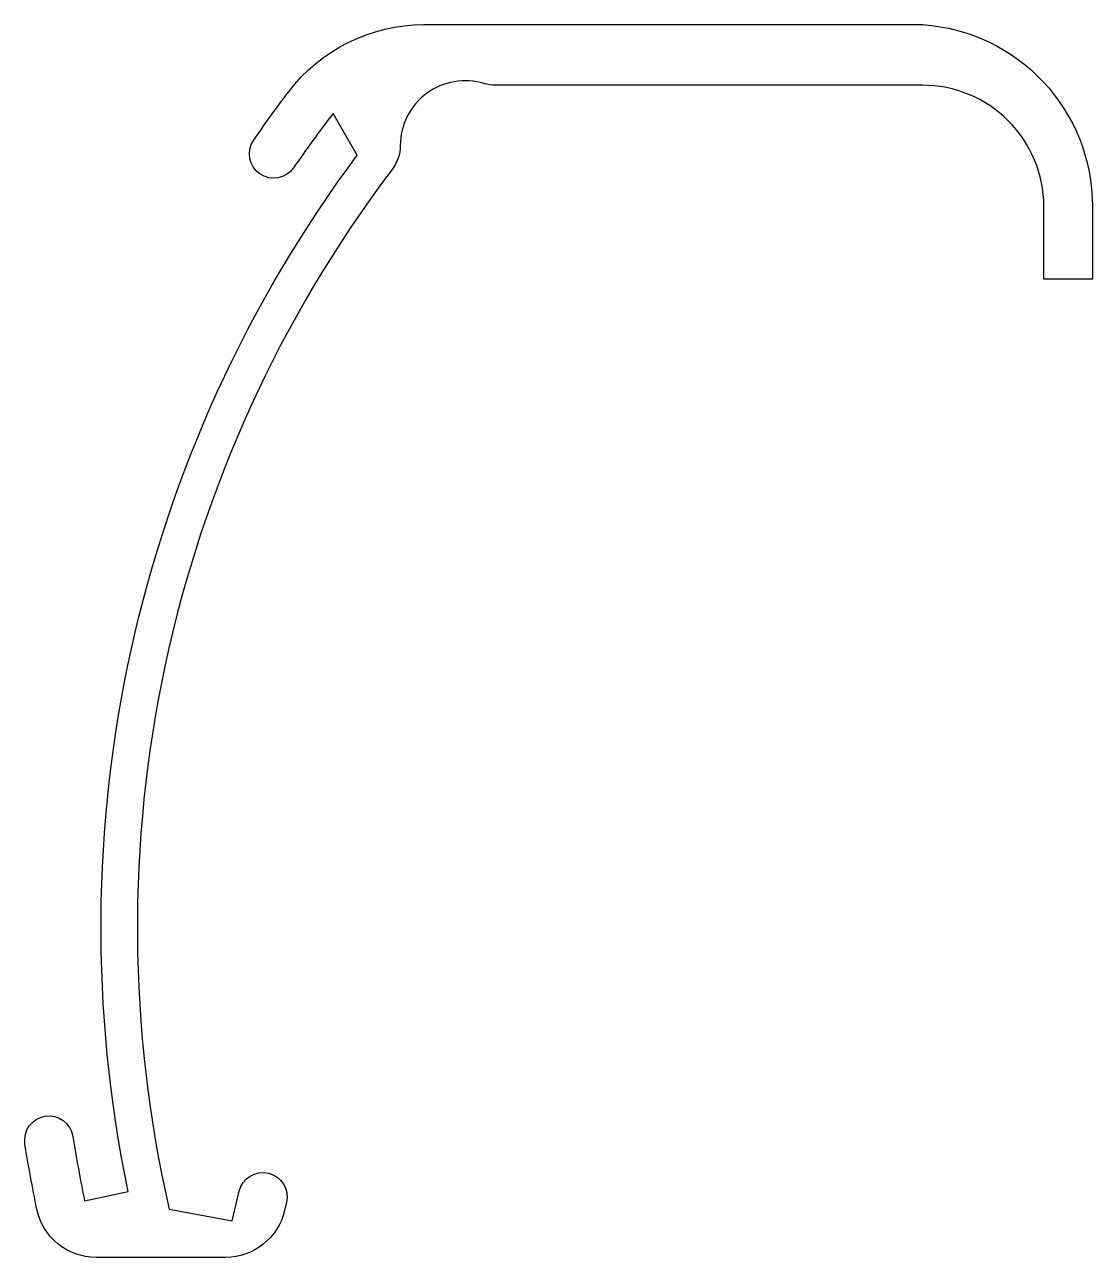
# Model space of a CAD drawing. Extents: x 158.2 to 184.6, y 211.1 to 241.6.
import ezdxf

# ---------------------------------------------------------------- set-up
doc = ezdxf.new("R2010")
doc.units = 0
doc.layers.add('AL_MINYUM', color=161, linetype='CONTINUOUS')

msp = doc.modelspace()

# ---------------------------------------------------------------- linework, layer by layer
at = {"layer": 'AL_MINYUM', "color": 161}
msp.add_lwpolyline([(161.798, 212.296), (163.357, 212.008), (163.529, 212.744, -1), (164.698, 212.471), (164.65, 212.267, -0.348491), (163.189, 211.108), (159.99, 211.108, -0.355612), (158.521, 212.304, -0.011934), (158.228, 213.914, -1), (159.413, 214.101, 0.012237), (159.704, 212.508), (160.78, 212.741, -0.214581), (166.45, 238.378), (165.85, 239.408, 0.012532), (164.873, 238.067, -1), (163.886, 238.749, -0.010718), (164.747, 239.941, -0.235071), (168.097, 241.608), (180.434, 241.608, -0.395449), (184.634, 237.108), (184.634, 235.308), (183.434, 235.308), (183.434, 237.108, 0.414214), (180.434, 240.108), (169.877, 240.108, -0.073873), (169.587, 240.151), (169.587, 240.151, 0.501843), (167.512, 238.621, -0.162022), (167.309, 238.023, 0.221921)], format="xyb", close=True, dxfattribs=at)

doc.saveas('drawing.dxf')
